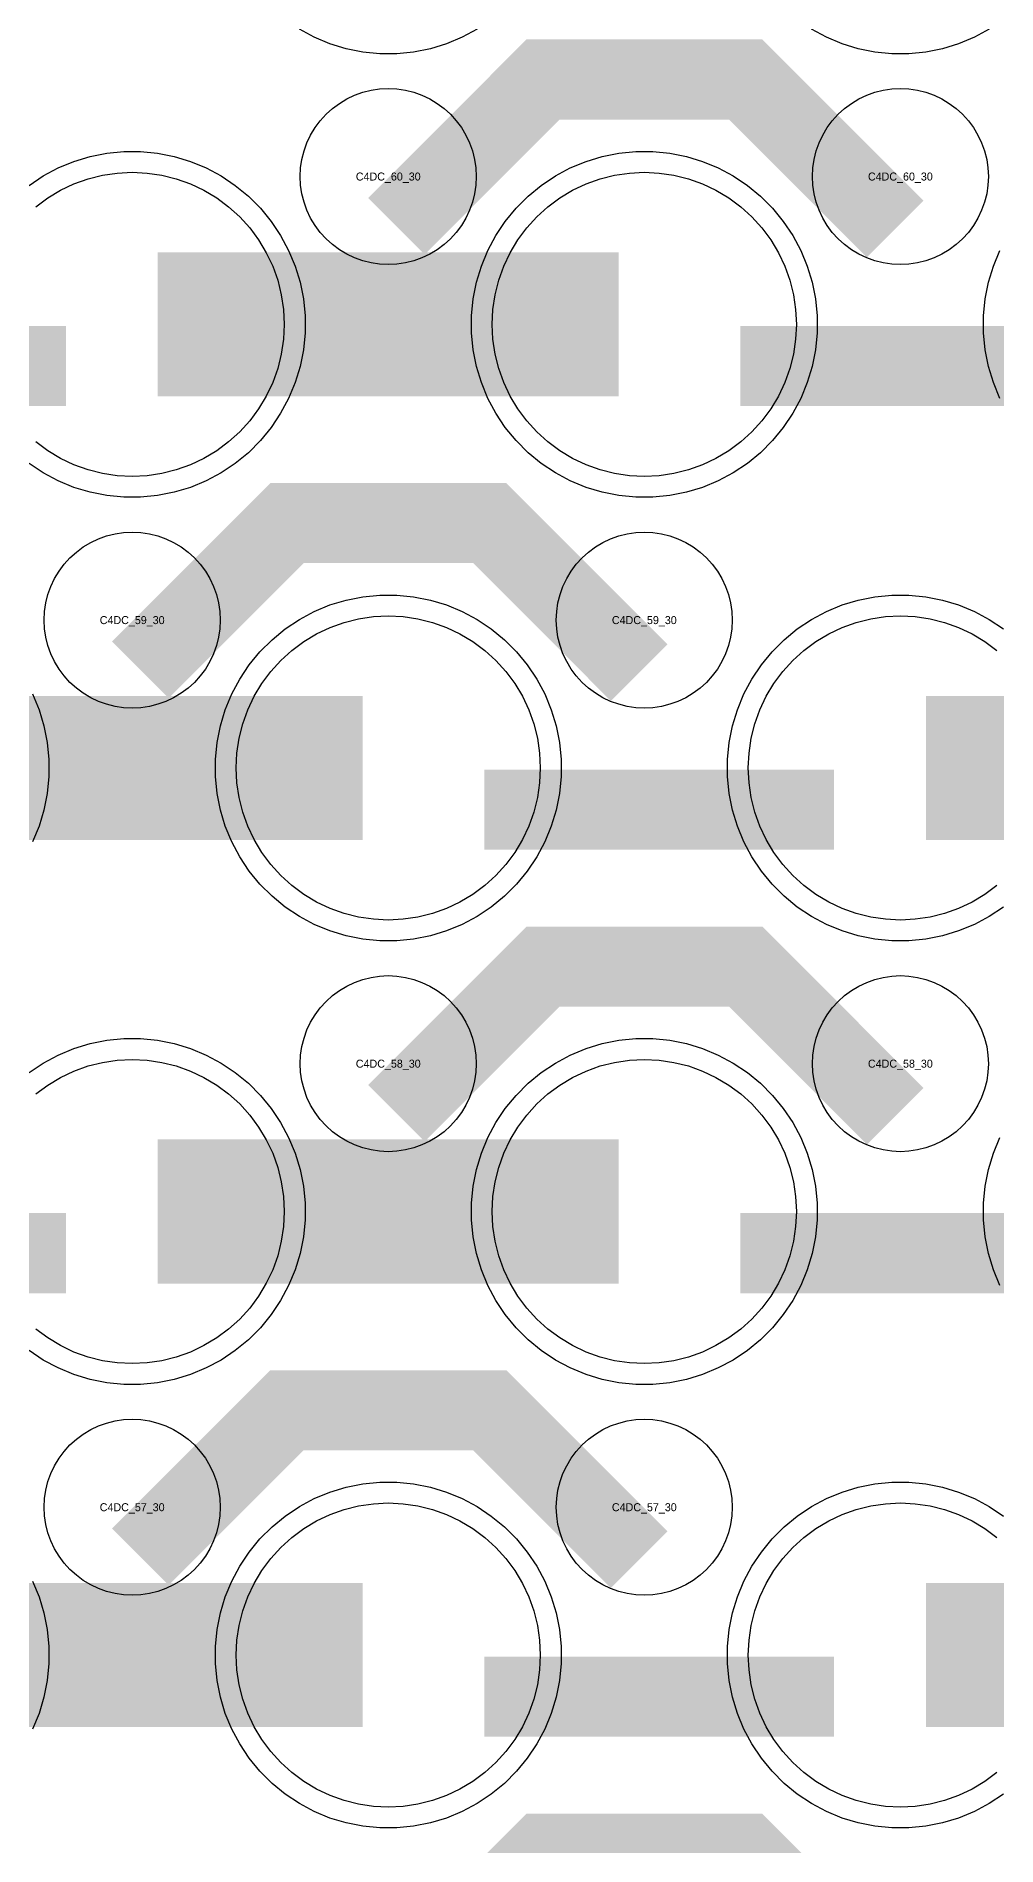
# Model space of a CAD drawing. Extents: x -11880 to 11880, y -14992 to 14992.
# Drawn here: x -2430 to -2130, y -7001 to -6436 of the extents above; entities that cross this region are included whole.
import ezdxf
from ezdxf.enums import TextEntityAlignment as Align

# ---------------------------------------------------------------- set-up
doc = ezdxf.new("R2010")
doc.units = 0
doc.header["$MEASUREMENT"] = 0
for name, color, linetype in [('GDS_775_DT_237', 138, 'CONTINUOUS'), ('RDL1_FS', 34, 'CONTINUOUS'), ('RDL_BS', 160, 'CONTINUOUS')]:
    doc.layers.add(name, color=color, linetype=linetype)

msp = doc.modelspace()

# ---------------------------------------------------------------- linework, layer by layer
at = {"layer": 'RDL1_FS', "color": 240, "true_color": 0xed1f24}
for points in [[(-2430.14, -6488.996), (-2426.395, -6486.218), (-2422.395, -6483.82), (-2418.181, -6481.828), (-2413.791, -6480.256), (-2409.268, -6479.124), (-2404.657, -6478.44), (-2400, -6478.211), (-2395.343, -6478.44), (-2390.732, -6479.124), (-2386.209, -6480.256), (-2381.819, -6481.828), (-2377.605, -6483.82), (-2373.605, -6486.218), (-2369.86, -6488.996), (-2366.406, -6492.126), (-2363.276, -6495.58), (-2360.498, -6499.325), (-2358.1, -6503.325), (-2356.108, -6507.539), (-2354.536, -6511.929), (-2353.404, -6516.452), (-2352.72, -6521.063), (-2352.491, -6525.72), (-2352.72, -6530.377), (-2353.404, -6534.988), (-2354.536, -6539.511), (-2356.108, -6543.901), (-2358.1, -6548.115), (-2360.498, -6552.115), (-2363.276, -6555.86), (-2366.406, -6559.314), (-2369.86, -6562.444), (-2373.605, -6565.222), (-2377.605, -6567.62), (-2381.819, -6569.612), (-2386.209, -6571.184), (-2390.732, -6572.316), (-2395.343, -6573), (-2400, -6573.229), (-2404.657, -6573), (-2409.268, -6572.316), (-2413.791, -6571.184), (-2418.181, -6569.612), (-2422.395, -6567.62), (-2426.395, -6565.222), (-2430.14, -6562.444)], [(-2129.86, -6701.009), (-2133.605, -6703.787), (-2137.605, -6706.185), (-2141.819, -6708.177), (-2146.209, -6709.749), (-2150.732, -6710.881), (-2155.343, -6711.565), (-2160, -6711.794), (-2164.657, -6711.565), (-2169.268, -6710.881), (-2173.791, -6709.749), (-2178.181, -6708.177), (-2182.395, -6706.185), (-2186.395, -6703.787), (-2190.14, -6701.009), (-2193.594, -6697.879), (-2196.724, -6694.425), (-2199.502, -6690.68), (-2201.9, -6686.68), (-2203.892, -6682.466), (-2205.464, -6678.076), (-2206.596, -6673.553), (-2207.28, -6668.942), (-2207.509, -6664.285), (-2207.28, -6659.628), (-2206.596, -6655.017), (-2205.464, -6650.494), (-2203.892, -6646.104), (-2201.9, -6641.89), (-2199.502, -6637.89), (-2196.724, -6634.145), (-2193.594, -6630.691), (-2190.14, -6627.561), (-2186.395, -6624.783), (-2182.395, -6622.385), (-2178.181, -6620.393), (-2173.791, -6618.821), (-2169.268, -6617.689), (-2164.657, -6617.005), (-2160, -6616.776), (-2155.343, -6617.005), (-2150.732, -6617.689), (-2146.209, -6618.821), (-2141.819, -6620.393), (-2137.605, -6622.385), (-2133.605, -6624.783), (-2129.86, -6627.561)]]:
    msp.add_lwpolyline(points, dxfattribs=at)
for points in [[(-2240, -6573.229), (-2244.657, -6573), (-2249.268, -6572.316), (-2253.791, -6571.184), (-2258.181, -6569.612), (-2262.395, -6567.62), (-2266.395, -6565.222), (-2270.14, -6562.444), (-2273.594, -6559.314), (-2276.724, -6555.86), (-2279.502, -6552.115), (-2281.9, -6548.115), (-2283.892, -6543.901), (-2285.464, -6539.511), (-2286.596, -6534.988), (-2287.28, -6530.377), (-2287.509, -6525.72), (-2287.28, -6521.063), (-2286.596, -6516.452), (-2285.464, -6511.929), (-2283.892, -6507.539), (-2281.9, -6503.325), (-2279.502, -6499.325), (-2276.724, -6495.58), (-2273.594, -6492.126), (-2270.14, -6488.996), (-2266.395, -6486.218), (-2262.395, -6483.82), (-2258.181, -6481.828), (-2253.791, -6480.256), (-2249.268, -6479.124), (-2244.657, -6478.44), (-2240, -6478.211), (-2235.343, -6478.44), (-2230.732, -6479.124), (-2226.209, -6480.256), (-2221.819, -6481.828), (-2217.605, -6483.82), (-2213.605, -6486.218), (-2209.86, -6488.996), (-2206.406, -6492.126), (-2203.276, -6495.58), (-2200.498, -6499.325), (-2198.1, -6503.325), (-2196.108, -6507.539), (-2194.536, -6511.929), (-2193.404, -6516.452), (-2192.72, -6521.063), (-2192.491, -6525.72), (-2192.72, -6530.377), (-2193.404, -6534.988), (-2194.536, -6539.511), (-2196.108, -6543.901), (-2198.1, -6548.115), (-2200.498, -6552.115), (-2203.276, -6555.86), (-2206.406, -6559.314), (-2209.86, -6562.444), (-2213.605, -6565.222), (-2217.605, -6567.62), (-2221.819, -6569.612), (-2226.209, -6571.184), (-2230.732, -6572.316), (-2235.343, -6573)], [(-2320, -6711.794), (-2324.657, -6711.565), (-2329.268, -6710.881), (-2333.791, -6709.749), (-2338.181, -6708.177), (-2342.395, -6706.185), (-2346.395, -6703.787), (-2350.14, -6701.009), (-2353.594, -6697.879), (-2356.724, -6694.425), (-2359.502, -6690.68), (-2361.9, -6686.68), (-2363.892, -6682.466), (-2365.464, -6678.076), (-2366.596, -6673.553), (-2367.28, -6668.942), (-2367.509, -6664.285), (-2367.28, -6659.628), (-2366.596, -6655.017), (-2365.464, -6650.494), (-2363.892, -6646.104), (-2361.9, -6641.89), (-2359.502, -6637.89), (-2356.724, -6634.145), (-2353.594, -6630.691), (-2350.14, -6627.561), (-2346.395, -6624.783), (-2342.395, -6622.385), (-2338.181, -6620.393), (-2333.791, -6618.821), (-2329.268, -6617.689), (-2324.657, -6617.005), (-2320, -6616.776), (-2315.343, -6617.005), (-2310.732, -6617.689), (-2306.209, -6618.821), (-2301.819, -6620.393), (-2297.605, -6622.385), (-2293.605, -6624.783), (-2289.86, -6627.561), (-2286.406, -6630.691), (-2283.276, -6634.145), (-2280.498, -6637.89), (-2278.1, -6641.89), (-2276.108, -6646.104), (-2274.536, -6650.494), (-2273.404, -6655.017), (-2272.72, -6659.628), (-2272.491, -6664.285), (-2272.72, -6668.942), (-2273.404, -6673.553), (-2274.536, -6678.076), (-2276.108, -6682.466), (-2278.1, -6686.68), (-2280.498, -6690.68), (-2283.276, -6694.425), (-2286.406, -6697.879), (-2289.86, -6701.009), (-2293.605, -6703.787), (-2297.605, -6706.185), (-2301.819, -6708.177), (-2306.209, -6709.749), (-2310.732, -6710.881), (-2315.343, -6711.565)]]:
    msp.add_lwpolyline(points, close=True, dxfattribs=at)
for points in [[(-2391.998, -6525.72, 45, 45, 0), (-2319.998, -6525.72, 45, 45, 0)], [(-2319.998, -6525.72, 45, 45, 0), (-2247.998, -6525.72, 45, 45, 0)], [(-2471.998, -6664.285, 45, 45, 0), (-2399.998, -6664.285, 45, 45, 0)], [(-2399.998, -6664.285, 45, 45, 0), (-2327.998, -6664.285, 45, 45, 0)], [(-2151.998, -6664.285, 45, 45, 0), (-2079.998, -6664.285, 45, 45, 0)]]:
    msp.add_lwpolyline(points, format="xyseb", dxfattribs=at)
at = {"layer": 'RDL1_FS'}
for points in [[(-2430.14, -6766.126), (-2426.395, -6763.348), (-2422.395, -6760.95), (-2418.181, -6758.958), (-2413.791, -6757.386), (-2409.268, -6756.254), (-2404.657, -6755.57), (-2400, -6755.341), (-2395.343, -6755.57), (-2390.732, -6756.254), (-2386.209, -6757.386), (-2381.819, -6758.958), (-2377.605, -6760.95), (-2373.605, -6763.348), (-2369.86, -6766.126), (-2366.406, -6769.256), (-2363.276, -6772.71), (-2360.498, -6776.455), (-2358.1, -6780.455), (-2356.108, -6784.669), (-2354.536, -6789.059), (-2353.404, -6793.582), (-2352.72, -6798.193), (-2352.491, -6802.85), (-2352.72, -6807.507), (-2353.404, -6812.118), (-2354.536, -6816.641), (-2356.108, -6821.031), (-2358.1, -6825.245), (-2360.498, -6829.245), (-2363.276, -6832.99), (-2366.406, -6836.444), (-2369.86, -6839.574), (-2373.605, -6842.352), (-2377.605, -6844.75), (-2381.819, -6846.742), (-2386.209, -6848.314), (-2390.732, -6849.446), (-2395.343, -6850.13), (-2400, -6850.359), (-2404.657, -6850.13), (-2409.268, -6849.446), (-2413.791, -6848.314), (-2418.181, -6846.742), (-2422.395, -6844.75), (-2426.395, -6842.352), (-2430.14, -6839.574)], [(-2129.86, -6978.134), (-2133.605, -6980.912), (-2137.605, -6983.31), (-2141.819, -6985.302), (-2146.209, -6986.874), (-2150.732, -6988.006), (-2155.343, -6988.69), (-2160, -6988.919), (-2164.657, -6988.69), (-2169.268, -6988.006), (-2173.791, -6986.874), (-2178.181, -6985.302), (-2182.395, -6983.31), (-2186.395, -6980.912), (-2190.14, -6978.134), (-2193.594, -6975.004), (-2196.724, -6971.55), (-2199.502, -6967.805), (-2201.9, -6963.805), (-2203.892, -6959.591), (-2205.464, -6955.201), (-2206.596, -6950.678), (-2207.28, -6946.067), (-2207.509, -6941.41), (-2207.28, -6936.753), (-2206.596, -6932.142), (-2205.464, -6927.619), (-2203.892, -6923.229), (-2201.9, -6919.015), (-2199.502, -6915.015), (-2196.724, -6911.27), (-2193.594, -6907.816), (-2190.14, -6904.686), (-2186.395, -6901.908), (-2182.395, -6899.51), (-2178.181, -6897.518), (-2173.791, -6895.946), (-2169.268, -6894.814), (-2164.657, -6894.13), (-2160, -6893.901), (-2155.343, -6894.13), (-2150.732, -6894.814), (-2146.209, -6895.946), (-2141.819, -6897.518), (-2137.605, -6899.51), (-2133.605, -6901.908), (-2129.86, -6904.686)]]:
    msp.add_lwpolyline(points, dxfattribs=at)
for points in [[(-2240, -6850.359), (-2244.657, -6850.13), (-2249.268, -6849.446), (-2253.791, -6848.314), (-2258.181, -6846.742), (-2262.395, -6844.75), (-2266.395, -6842.352), (-2270.14, -6839.574), (-2273.594, -6836.444), (-2276.724, -6832.99), (-2279.502, -6829.245), (-2281.9, -6825.245), (-2283.892, -6821.031), (-2285.464, -6816.641), (-2286.596, -6812.118), (-2287.28, -6807.507), (-2287.509, -6802.85), (-2287.28, -6798.193), (-2286.596, -6793.582), (-2285.464, -6789.059), (-2283.892, -6784.669), (-2281.9, -6780.455), (-2279.502, -6776.455), (-2276.724, -6772.71), (-2273.594, -6769.256), (-2270.14, -6766.126), (-2266.395, -6763.348), (-2262.395, -6760.95), (-2258.181, -6758.958), (-2253.791, -6757.386), (-2249.268, -6756.254), (-2244.657, -6755.57), (-2240, -6755.341), (-2235.343, -6755.57), (-2230.732, -6756.254), (-2226.209, -6757.386), (-2221.819, -6758.958), (-2217.605, -6760.95), (-2213.605, -6763.348), (-2209.86, -6766.126), (-2206.406, -6769.256), (-2203.276, -6772.71), (-2200.498, -6776.455), (-2198.1, -6780.455), (-2196.108, -6784.669), (-2194.536, -6789.059), (-2193.404, -6793.582), (-2192.72, -6798.193), (-2192.491, -6802.85), (-2192.72, -6807.507), (-2193.404, -6812.118), (-2194.536, -6816.641), (-2196.108, -6821.031), (-2198.1, -6825.245), (-2200.498, -6829.245), (-2203.276, -6832.99), (-2206.406, -6836.444), (-2209.86, -6839.574), (-2213.605, -6842.352), (-2217.605, -6844.75), (-2221.819, -6846.742), (-2226.209, -6848.314), (-2230.732, -6849.446), (-2235.343, -6850.13)], [(-2320, -6988.919), (-2324.657, -6988.69), (-2329.268, -6988.006), (-2333.791, -6986.874), (-2338.181, -6985.302), (-2342.395, -6983.31), (-2346.395, -6980.912), (-2350.14, -6978.134), (-2353.594, -6975.004), (-2356.724, -6971.55), (-2359.502, -6967.805), (-2361.9, -6963.805), (-2363.892, -6959.591), (-2365.464, -6955.201), (-2366.596, -6950.678), (-2367.28, -6946.067), (-2367.509, -6941.41), (-2367.28, -6936.753), (-2366.596, -6932.142), (-2365.464, -6927.619), (-2363.892, -6923.229), (-2361.9, -6919.015), (-2359.502, -6915.015), (-2356.724, -6911.27), (-2353.594, -6907.816), (-2350.14, -6904.686), (-2346.395, -6901.908), (-2342.395, -6899.51), (-2338.181, -6897.518), (-2333.791, -6895.946), (-2329.268, -6894.814), (-2324.657, -6894.13), (-2320, -6893.901), (-2315.343, -6894.13), (-2310.732, -6894.814), (-2306.209, -6895.946), (-2301.819, -6897.518), (-2297.605, -6899.51), (-2293.605, -6901.908), (-2289.86, -6904.686), (-2286.406, -6907.816), (-2283.276, -6911.27), (-2280.498, -6915.015), (-2278.1, -6919.015), (-2276.108, -6923.229), (-2274.536, -6927.619), (-2273.404, -6932.142), (-2272.72, -6936.753), (-2272.491, -6941.41), (-2272.72, -6946.067), (-2273.404, -6950.678), (-2274.536, -6955.201), (-2276.108, -6959.591), (-2278.1, -6963.805), (-2280.498, -6967.805), (-2283.276, -6971.55), (-2286.406, -6975.004), (-2289.86, -6978.134), (-2293.605, -6980.912), (-2297.605, -6983.31), (-2301.819, -6985.302), (-2306.209, -6986.874), (-2310.732, -6988.006), (-2315.343, -6988.69)]]:
    msp.add_lwpolyline(points, close=True, dxfattribs=at)
for points in [[(-2391.998, -6802.85, 45, 45, 0), (-2319.998, -6802.85, 45, 45, 0)], [(-2319.998, -6802.85, 45, 45, 0), (-2247.998, -6802.85, 45, 45, 0)], [(-2471.998, -6941.41, 45, 45, 0), (-2399.998, -6941.41, 45, 45, 0)], [(-2399.998, -6941.41, 45, 45, 0), (-2327.998, -6941.41, 45, 45, 0)], [(-2151.998, -6941.41, 45, 45, 0), (-2079.998, -6941.41, 45, 45, 0)]]:
    msp.add_lwpolyline(points, format="xyseb", dxfattribs=at)
at = {"layer": 'RDL_BS'}
for points in [[(-2292.223, -6433.538), (-2296.885, -6436.03), (-2301.795, -6438.061), (-2306.835, -6439.592), (-2312.062, -6440.638), (-2317.356, -6441.155), (-2322.644, -6441.155), (-2327.938, -6440.638), (-2333.165, -6439.592), (-2338.205, -6438.061), (-2343.115, -6436.03), (-2347.777, -6433.538)], [(-2132.223, -6433.538), (-2136.885, -6436.03), (-2141.795, -6438.061), (-2146.835, -6439.592), (-2152.062, -6440.638), (-2157.356, -6441.155), (-2162.644, -6441.155), (-2167.938, -6440.638), (-2173.165, -6439.592), (-2178.205, -6438.061), (-2183.115, -6436.03), (-2187.777, -6433.538)], [(-2432.191, -6759.414), (-2427.777, -6756.467), (-2423.115, -6753.975), (-2418.205, -6751.944), (-2413.165, -6750.413), (-2407.938, -6749.367), (-2402.644, -6748.85), (-2397.356, -6748.85), (-2392.062, -6749.367), (-2386.835, -6750.413), (-2381.795, -6751.944), (-2376.885, -6753.975), (-2372.223, -6756.467), (-2367.809, -6759.414), (-2363.708, -6762.776), (-2359.926, -6766.558), (-2356.564, -6770.659), (-2353.617, -6775.073), (-2351.125, -6779.735), (-2349.094, -6784.645), (-2347.563, -6789.685), (-2346.517, -6794.912), (-2346, -6800.206), (-2346, -6805.494), (-2346.517, -6810.788), (-2347.563, -6816.015), (-2349.094, -6821.055), (-2351.125, -6825.965), (-2353.617, -6830.627), (-2356.564, -6835.041), (-2359.926, -6839.142), (-2363.708, -6842.924), (-2367.809, -6846.286), (-2372.223, -6849.233), (-2376.885, -6851.725), (-2381.795, -6853.756), (-2386.835, -6855.287), (-2392.062, -6856.333), (-2397.356, -6856.85), (-2402.644, -6856.85), (-2407.938, -6856.333), (-2413.165, -6855.287), (-2418.205, -6853.756), (-2423.115, -6851.725), (-2427.777, -6849.233), (-2432.191, -6846.286)], [(-2128.875, -6825.965), (-2130.906, -6821.055), (-2132.437, -6816.015), (-2133.483, -6810.788), (-2134, -6805.494), (-2134, -6800.206), (-2133.483, -6794.912), (-2132.437, -6789.685), (-2130.906, -6784.645), (-2128.875, -6779.735)], [(-2127.809, -6984.846), (-2132.223, -6987.793), (-2136.885, -6990.285), (-2141.795, -6992.316), (-2146.835, -6993.847), (-2152.062, -6994.893), (-2157.356, -6995.41), (-2162.644, -6995.41), (-2167.938, -6994.893), (-2173.165, -6993.847), (-2178.205, -6992.316), (-2183.115, -6990.285), (-2187.777, -6987.793), (-2192.191, -6984.846), (-2196.292, -6981.484), (-2200.074, -6977.702), (-2203.436, -6973.601), (-2206.383, -6969.187), (-2208.875, -6964.525), (-2210.906, -6959.615), (-2212.437, -6954.575), (-2213.483, -6949.348), (-2214, -6944.054), (-2214, -6938.766), (-2213.483, -6933.472), (-2212.437, -6928.245), (-2210.906, -6923.205), (-2208.875, -6918.295), (-2206.383, -6913.633), (-2203.436, -6909.219), (-2200.074, -6905.118), (-2196.292, -6901.336), (-2192.191, -6897.974), (-2187.777, -6895.027), (-2183.115, -6892.535), (-2178.205, -6890.504), (-2173.165, -6888.973), (-2167.938, -6887.927), (-2162.644, -6887.41), (-2157.356, -6887.41), (-2152.062, -6887.927), (-2146.835, -6888.973), (-2141.795, -6890.504), (-2136.885, -6892.535), (-2132.223, -6895.027), (-2127.809, -6897.974)], [(-2431.125, -6918.295), (-2429.094, -6923.205), (-2427.563, -6928.245), (-2426.517, -6933.472), (-2426, -6938.766), (-2426, -6944.054), (-2426.517, -6949.348), (-2427.563, -6954.575), (-2429.094, -6959.615), (-2431.125, -6964.525)]]:
    msp.add_lwpolyline(points, dxfattribs=at)
for points in [[(-2317.438, -6495.034, 25, 25, 0), (-2271.623, -6449.219, 25, 25, 0), (-2238.07, -6449.219, 25, 25, 0)], [(-2161.599, -6495.933, 25, 25, 0), (-2208.313, -6449.219, 25, 25, 0), (-2238.071, -6449.219, 25, 25, 0)], [(-2397.438, -6633.599, 25, 25, 0), (-2351.623, -6587.784, 25, 25, 0), (-2318.07, -6587.784, 25, 25, 0)], [(-2241.599, -6634.498, 25, 25, 0), (-2288.313, -6587.784, 25, 25, 0), (-2318.071, -6587.784, 25, 25, 0)], [(-2317.438, -6772.164, 25, 25, 0), (-2271.623, -6726.349, 25, 25, 0), (-2238.07, -6726.349, 25, 25, 0)], [(-2161.599, -6773.063, 25, 25, 0), (-2208.313, -6726.349, 25, 25, 0), (-2238.071, -6726.349, 25, 25, 0)], [(-2529.984, -6815.863, 25, 25, 0), (-2420.719, -6815.863, 25, 25, 0)], [(-2209.984, -6815.863, 25, 25, 0), (-2100.719, -6815.863, 25, 25, 0)], [(-2397.438, -6910.724, 25, 25, 0), (-2351.623, -6864.909, 25, 25, 0), (-2318.07, -6864.909, 25, 25, 0)], [(-2241.599, -6911.623, 25, 25, 0), (-2288.313, -6864.909, 25, 25, 0), (-2318.071, -6864.909, 25, 25, 0)], [(-2289.984, -6954.423, 25, 25, 0), (-2180.719, -6954.423, 25, 25, 0)], [(-2317.438, -7049.289, 25, 25, 0), (-2271.623, -7003.474, 25, 25, 0), (-2238.07, -7003.474, 25, 25, 0)], [(-2161.599, -7050.188, 25, 25, 0), (-2208.313, -7003.474, 25, 25, 0), (-2238.071, -7003.474, 25, 25, 0)]]:
    msp.add_lwpolyline(points, format="xyseb", dxfattribs=at)
for points in [[(-2320, -6507.026), (-2322.693, -6506.894), (-2325.365, -6506.498), (-2327.984, -6505.841), (-2330.519, -6504.934), (-2332.956, -6503.782), (-2335.28, -6502.389), (-2337.443, -6500.786), (-2339.442, -6498.974), (-2341.254, -6496.975), (-2342.857, -6494.812), (-2344.25, -6492.488), (-2345.402, -6490.051), (-2346.309, -6487.516), (-2346.966, -6484.897), (-2347.362, -6482.225), (-2347.494, -6479.532), (-2347.362, -6476.839), (-2346.966, -6474.167), (-2346.309, -6471.548), (-2345.402, -6469.013), (-2344.25, -6466.576), (-2342.857, -6464.252), (-2341.254, -6462.089), (-2339.442, -6460.09), (-2337.443, -6458.278), (-2335.28, -6456.675), (-2332.956, -6455.282), (-2330.519, -6454.13), (-2327.984, -6453.223), (-2325.365, -6452.566), (-2322.693, -6452.17), (-2320, -6452.038), (-2317.307, -6452.17), (-2314.635, -6452.566), (-2312.016, -6453.223), (-2309.481, -6454.13), (-2307.044, -6455.282), (-2304.72, -6456.675), (-2302.557, -6458.278), (-2300.558, -6460.09), (-2298.746, -6462.089), (-2297.143, -6464.252), (-2295.75, -6466.576), (-2294.598, -6469.013), (-2293.691, -6471.548), (-2293.034, -6474.167), (-2292.638, -6476.839), (-2292.506, -6479.532), (-2292.638, -6482.225), (-2293.034, -6484.897), (-2293.691, -6487.516), (-2294.598, -6490.051), (-2295.75, -6492.488), (-2297.143, -6494.812), (-2298.746, -6496.975), (-2300.558, -6498.974), (-2302.557, -6500.786), (-2304.72, -6502.389), (-2307.044, -6503.782), (-2309.481, -6504.934), (-2312.016, -6505.841), (-2314.635, -6506.498), (-2317.307, -6506.894)], [(-2160, -6507.026), (-2162.693, -6506.894), (-2165.365, -6506.498), (-2167.984, -6505.841), (-2170.519, -6504.934), (-2172.956, -6503.782), (-2175.28, -6502.389), (-2177.443, -6500.786), (-2179.442, -6498.974), (-2181.254, -6496.975), (-2182.857, -6494.812), (-2184.25, -6492.488), (-2185.402, -6490.051), (-2186.309, -6487.516), (-2186.966, -6484.897), (-2187.362, -6482.225), (-2187.494, -6479.532), (-2187.362, -6476.839), (-2186.966, -6474.167), (-2186.309, -6471.548), (-2185.402, -6469.013), (-2184.25, -6466.576), (-2182.857, -6464.252), (-2181.254, -6462.089), (-2179.442, -6460.09), (-2177.443, -6458.278), (-2175.28, -6456.675), (-2172.956, -6455.282), (-2170.519, -6454.13), (-2167.984, -6453.223), (-2165.365, -6452.566), (-2162.693, -6452.17), (-2160, -6452.038), (-2157.307, -6452.17), (-2154.635, -6452.566), (-2152.016, -6453.223), (-2149.481, -6454.13), (-2147.044, -6455.282), (-2144.72, -6456.675), (-2142.557, -6458.278), (-2140.558, -6460.09), (-2138.746, -6462.089), (-2137.143, -6464.252), (-2135.75, -6466.576), (-2134.598, -6469.013), (-2133.691, -6471.548), (-2133.034, -6474.167), (-2132.638, -6476.839), (-2132.506, -6479.532), (-2132.638, -6482.225), (-2133.034, -6484.897), (-2133.691, -6487.516), (-2134.598, -6490.051), (-2135.75, -6492.488), (-2137.143, -6494.812), (-2138.746, -6496.975), (-2140.558, -6498.974), (-2142.557, -6500.786), (-2144.72, -6502.389), (-2147.044, -6503.782), (-2149.481, -6504.934), (-2152.016, -6505.841), (-2154.635, -6506.498), (-2157.307, -6506.894)], [(-2400, -6645.591), (-2402.693, -6645.459), (-2405.365, -6645.063), (-2407.984, -6644.406), (-2410.519, -6643.499), (-2412.956, -6642.347), (-2415.28, -6640.954), (-2417.443, -6639.351), (-2419.442, -6637.539), (-2421.254, -6635.54), (-2422.857, -6633.377), (-2424.25, -6631.053), (-2425.402, -6628.616), (-2426.309, -6626.081), (-2426.966, -6623.462), (-2427.362, -6620.79), (-2427.494, -6618.097), (-2427.362, -6615.404), (-2426.966, -6612.732), (-2426.309, -6610.113), (-2425.402, -6607.578), (-2424.25, -6605.141), (-2422.857, -6602.817), (-2421.254, -6600.654), (-2419.442, -6598.655), (-2417.443, -6596.843), (-2415.28, -6595.24), (-2412.956, -6593.847), (-2410.519, -6592.695), (-2407.984, -6591.788), (-2405.365, -6591.131), (-2402.693, -6590.735), (-2400, -6590.603), (-2397.307, -6590.735), (-2394.635, -6591.131), (-2392.016, -6591.788), (-2389.481, -6592.695), (-2387.044, -6593.847), (-2384.72, -6595.24), (-2382.557, -6596.843), (-2380.558, -6598.655), (-2378.746, -6600.654), (-2377.143, -6602.817), (-2375.75, -6605.141), (-2374.598, -6607.578), (-2373.691, -6610.113), (-2373.034, -6612.732), (-2372.638, -6615.404), (-2372.506, -6618.097), (-2372.638, -6620.79), (-2373.034, -6623.462), (-2373.691, -6626.081), (-2374.598, -6628.616), (-2375.75, -6631.053), (-2377.143, -6633.377), (-2378.746, -6635.54), (-2380.558, -6637.539), (-2382.557, -6639.351), (-2384.72, -6640.954), (-2387.044, -6642.347), (-2389.481, -6643.499), (-2392.016, -6644.406), (-2394.635, -6645.063), (-2397.307, -6645.459)], [(-2240, -6645.591), (-2242.693, -6645.459), (-2245.365, -6645.063), (-2247.984, -6644.406), (-2250.519, -6643.499), (-2252.956, -6642.347), (-2255.28, -6640.954), (-2257.443, -6639.351), (-2259.442, -6637.539), (-2261.254, -6635.54), (-2262.857, -6633.377), (-2264.25, -6631.053), (-2265.402, -6628.616), (-2266.309, -6626.081), (-2266.966, -6623.462), (-2267.362, -6620.79), (-2267.494, -6618.097), (-2267.362, -6615.404), (-2266.966, -6612.732), (-2266.309, -6610.113), (-2265.402, -6607.578), (-2264.25, -6605.141), (-2262.857, -6602.817), (-2261.254, -6600.654), (-2259.442, -6598.655), (-2257.443, -6596.843), (-2255.28, -6595.24), (-2252.956, -6593.847), (-2250.519, -6592.695), (-2247.984, -6591.788), (-2245.365, -6591.131), (-2242.693, -6590.735), (-2240, -6590.603), (-2237.307, -6590.735), (-2234.635, -6591.131), (-2232.016, -6591.788), (-2229.481, -6592.695), (-2227.044, -6593.847), (-2224.72, -6595.24), (-2222.557, -6596.843), (-2220.558, -6598.655), (-2218.746, -6600.654), (-2217.143, -6602.817), (-2215.75, -6605.141), (-2214.598, -6607.578), (-2213.691, -6610.113), (-2213.034, -6612.732), (-2212.638, -6615.404), (-2212.506, -6618.097), (-2212.638, -6620.79), (-2213.034, -6623.462), (-2213.691, -6626.081), (-2214.598, -6628.616), (-2215.75, -6631.053), (-2217.143, -6633.377), (-2218.746, -6635.54), (-2220.558, -6637.539), (-2222.557, -6639.351), (-2224.72, -6640.954), (-2227.044, -6642.347), (-2229.481, -6643.499), (-2232.016, -6644.406), (-2234.635, -6645.063), (-2237.307, -6645.459)], [(-2320, -6784.156), (-2322.693, -6784.024), (-2325.365, -6783.628), (-2327.984, -6782.971), (-2330.519, -6782.064), (-2332.956, -6780.912), (-2335.28, -6779.519), (-2337.443, -6777.916), (-2339.442, -6776.104), (-2341.254, -6774.105), (-2342.857, -6771.942), (-2344.25, -6769.618), (-2345.402, -6767.181), (-2346.309, -6764.646), (-2346.966, -6762.027), (-2347.362, -6759.355), (-2347.494, -6756.662), (-2347.362, -6753.969), (-2346.966, -6751.297), (-2346.309, -6748.678), (-2345.402, -6746.143), (-2344.25, -6743.706), (-2342.857, -6741.382), (-2341.254, -6739.219), (-2339.442, -6737.22), (-2337.443, -6735.408), (-2335.28, -6733.805), (-2332.956, -6732.412), (-2330.519, -6731.26), (-2327.984, -6730.353), (-2325.365, -6729.696), (-2322.693, -6729.3), (-2320, -6729.168), (-2317.307, -6729.3), (-2314.635, -6729.696), (-2312.016, -6730.353), (-2309.481, -6731.26), (-2307.044, -6732.412), (-2304.72, -6733.805), (-2302.557, -6735.408), (-2300.558, -6737.22), (-2298.746, -6739.219), (-2297.143, -6741.382), (-2295.75, -6743.706), (-2294.598, -6746.143), (-2293.691, -6748.678), (-2293.034, -6751.297), (-2292.638, -6753.969), (-2292.506, -6756.662), (-2292.638, -6759.355), (-2293.034, -6762.027), (-2293.691, -6764.646), (-2294.598, -6767.181), (-2295.75, -6769.618), (-2297.143, -6771.942), (-2298.746, -6774.105), (-2300.558, -6776.104), (-2302.557, -6777.916), (-2304.72, -6779.519), (-2307.044, -6780.912), (-2309.481, -6782.064), (-2312.016, -6782.971), (-2314.635, -6783.628), (-2317.307, -6784.024)], [(-2160, -6784.156), (-2162.693, -6784.024), (-2165.365, -6783.628), (-2167.984, -6782.971), (-2170.519, -6782.064), (-2172.956, -6780.912), (-2175.28, -6779.519), (-2177.443, -6777.916), (-2179.442, -6776.104), (-2181.254, -6774.105), (-2182.857, -6771.942), (-2184.25, -6769.618), (-2185.402, -6767.181), (-2186.309, -6764.646), (-2186.966, -6762.027), (-2187.362, -6759.355), (-2187.494, -6756.662), (-2187.362, -6753.969), (-2186.966, -6751.297), (-2186.309, -6748.678), (-2185.402, -6746.143), (-2184.25, -6743.706), (-2182.857, -6741.382), (-2181.254, -6739.219), (-2179.442, -6737.22), (-2177.443, -6735.408), (-2175.28, -6733.805), (-2172.956, -6732.412), (-2170.519, -6731.26), (-2167.984, -6730.353), (-2165.365, -6729.696), (-2162.693, -6729.3), (-2160, -6729.168), (-2157.307, -6729.3), (-2154.635, -6729.696), (-2152.016, -6730.353), (-2149.481, -6731.26), (-2147.044, -6732.412), (-2144.72, -6733.805), (-2142.557, -6735.408), (-2140.558, -6737.22), (-2138.746, -6739.219), (-2137.143, -6741.382), (-2135.75, -6743.706), (-2134.598, -6746.143), (-2133.691, -6748.678), (-2133.034, -6751.297), (-2132.638, -6753.969), (-2132.506, -6756.662), (-2132.638, -6759.355), (-2133.034, -6762.027), (-2133.691, -6764.646), (-2134.598, -6767.181), (-2135.75, -6769.618), (-2137.143, -6771.942), (-2138.746, -6774.105), (-2140.558, -6776.104), (-2142.557, -6777.916), (-2144.72, -6779.519), (-2147.044, -6780.912), (-2149.481, -6782.064), (-2152.016, -6782.971), (-2154.635, -6783.628), (-2157.307, -6784.024)], [(-2242.644, -6856.85), (-2247.938, -6856.333), (-2253.165, -6855.287), (-2258.205, -6853.756), (-2263.115, -6851.725), (-2267.777, -6849.233), (-2272.191, -6846.286), (-2276.292, -6842.924), (-2280.074, -6839.142), (-2283.436, -6835.041), (-2286.383, -6830.627), (-2288.875, -6825.965), (-2290.906, -6821.055), (-2292.437, -6816.015), (-2293.483, -6810.788), (-2294, -6805.494), (-2294, -6800.206), (-2293.483, -6794.912), (-2292.437, -6789.685), (-2290.906, -6784.645), (-2288.875, -6779.735), (-2286.383, -6775.073), (-2283.436, -6770.659), (-2280.074, -6766.558), (-2276.292, -6762.776), (-2272.191, -6759.414), (-2267.777, -6756.467), (-2263.115, -6753.975), (-2258.205, -6751.944), (-2253.165, -6750.413), (-2247.938, -6749.367), (-2242.644, -6748.85), (-2237.356, -6748.85), (-2232.062, -6749.367), (-2226.835, -6750.413), (-2221.795, -6751.944), (-2216.885, -6753.975), (-2212.223, -6756.467), (-2207.809, -6759.414), (-2203.708, -6762.776), (-2199.926, -6766.558), (-2196.564, -6770.659), (-2193.617, -6775.073), (-2191.125, -6779.735), (-2189.094, -6784.645), (-2187.563, -6789.685), (-2186.517, -6794.912), (-2186, -6800.206), (-2186, -6805.494), (-2186.517, -6810.788), (-2187.563, -6816.015), (-2189.094, -6821.055), (-2191.125, -6825.965), (-2193.617, -6830.627), (-2196.564, -6835.041), (-2199.926, -6839.142), (-2203.708, -6842.924), (-2207.809, -6846.286), (-2212.223, -6849.233), (-2216.885, -6851.725), (-2221.795, -6853.756), (-2226.835, -6855.287), (-2232.062, -6856.333), (-2237.356, -6856.85)], [(-2400, -6922.716), (-2402.693, -6922.584), (-2405.365, -6922.188), (-2407.984, -6921.531), (-2410.519, -6920.624), (-2412.956, -6919.472), (-2415.28, -6918.079), (-2417.443, -6916.476), (-2419.442, -6914.664), (-2421.254, -6912.665), (-2422.857, -6910.502), (-2424.25, -6908.178), (-2425.402, -6905.741), (-2426.309, -6903.206), (-2426.966, -6900.587), (-2427.362, -6897.915), (-2427.494, -6895.222), (-2427.362, -6892.529), (-2426.966, -6889.857), (-2426.309, -6887.238), (-2425.402, -6884.703), (-2424.25, -6882.266), (-2422.857, -6879.942), (-2421.254, -6877.779), (-2419.442, -6875.78), (-2417.443, -6873.968), (-2415.28, -6872.365), (-2412.956, -6870.972), (-2410.519, -6869.82), (-2407.984, -6868.913), (-2405.365, -6868.256), (-2402.693, -6867.86), (-2400, -6867.728), (-2397.307, -6867.86), (-2394.635, -6868.256), (-2392.016, -6868.913), (-2389.481, -6869.82), (-2387.044, -6870.972), (-2384.72, -6872.365), (-2382.557, -6873.968), (-2380.558, -6875.78), (-2378.746, -6877.779), (-2377.143, -6879.942), (-2375.75, -6882.266), (-2374.598, -6884.703), (-2373.691, -6887.238), (-2373.034, -6889.857), (-2372.638, -6892.529), (-2372.506, -6895.222), (-2372.638, -6897.915), (-2373.034, -6900.587), (-2373.691, -6903.206), (-2374.598, -6905.741), (-2375.75, -6908.178), (-2377.143, -6910.502), (-2378.746, -6912.665), (-2380.558, -6914.664), (-2382.557, -6916.476), (-2384.72, -6918.079), (-2387.044, -6919.472), (-2389.481, -6920.624), (-2392.016, -6921.531), (-2394.635, -6922.188), (-2397.307, -6922.584)], [(-2240, -6922.716), (-2242.693, -6922.584), (-2245.365, -6922.188), (-2247.984, -6921.531), (-2250.519, -6920.624), (-2252.956, -6919.472), (-2255.28, -6918.079), (-2257.443, -6916.476), (-2259.442, -6914.664), (-2261.254, -6912.665), (-2262.857, -6910.502), (-2264.25, -6908.178), (-2265.402, -6905.741), (-2266.309, -6903.206), (-2266.966, -6900.587), (-2267.362, -6897.915), (-2267.494, -6895.222), (-2267.362, -6892.529), (-2266.966, -6889.857), (-2266.309, -6887.238), (-2265.402, -6884.703), (-2264.25, -6882.266), (-2262.857, -6879.942), (-2261.254, -6877.779), (-2259.442, -6875.78), (-2257.443, -6873.968), (-2255.28, -6872.365), (-2252.956, -6870.972), (-2250.519, -6869.82), (-2247.984, -6868.913), (-2245.365, -6868.256), (-2242.693, -6867.86), (-2240, -6867.728), (-2237.307, -6867.86), (-2234.635, -6868.256), (-2232.016, -6868.913), (-2229.481, -6869.82), (-2227.044, -6870.972), (-2224.72, -6872.365), (-2222.557, -6873.968), (-2220.558, -6875.78), (-2218.746, -6877.779), (-2217.143, -6879.942), (-2215.75, -6882.266), (-2214.598, -6884.703), (-2213.691, -6887.238), (-2213.034, -6889.857), (-2212.638, -6892.529), (-2212.506, -6895.222), (-2212.638, -6897.915), (-2213.034, -6900.587), (-2213.691, -6903.206), (-2214.598, -6905.741), (-2215.75, -6908.178), (-2217.143, -6910.502), (-2218.746, -6912.665), (-2220.558, -6914.664), (-2222.557, -6916.476), (-2224.72, -6918.079), (-2227.044, -6919.472), (-2229.481, -6920.624), (-2232.016, -6921.531), (-2234.635, -6922.188), (-2237.307, -6922.584)], [(-2322.644, -6995.41), (-2327.938, -6994.893), (-2333.165, -6993.847), (-2338.205, -6992.316), (-2343.115, -6990.285), (-2347.777, -6987.793), (-2352.191, -6984.846), (-2356.292, -6981.484), (-2360.074, -6977.702), (-2363.436, -6973.601), (-2366.383, -6969.187), (-2368.875, -6964.525), (-2370.906, -6959.615), (-2372.437, -6954.575), (-2373.483, -6949.348), (-2374, -6944.054), (-2374, -6938.766), (-2373.483, -6933.472), (-2372.437, -6928.245), (-2370.906, -6923.205), (-2368.875, -6918.295), (-2366.383, -6913.633), (-2363.436, -6909.219), (-2360.074, -6905.118), (-2356.292, -6901.336), (-2352.191, -6897.974), (-2347.777, -6895.027), (-2343.115, -6892.535), (-2338.205, -6890.504), (-2333.165, -6888.973), (-2327.938, -6887.927), (-2322.644, -6887.41), (-2317.356, -6887.41), (-2312.062, -6887.927), (-2306.835, -6888.973), (-2301.795, -6890.504), (-2296.885, -6892.535), (-2292.223, -6895.027), (-2287.809, -6897.974), (-2283.708, -6901.336), (-2279.926, -6905.118), (-2276.564, -6909.219), (-2273.617, -6913.633), (-2271.125, -6918.295), (-2269.094, -6923.205), (-2267.563, -6928.245), (-2266.517, -6933.472), (-2266, -6938.766), (-2266, -6944.054), (-2266.517, -6949.348), (-2267.563, -6954.575), (-2269.094, -6959.615), (-2271.125, -6964.525), (-2273.617, -6969.187), (-2276.564, -6973.601), (-2279.926, -6977.702), (-2283.708, -6981.484), (-2287.809, -6984.846), (-2292.223, -6987.793), (-2296.885, -6990.285), (-2301.795, -6992.316), (-2306.835, -6993.847), (-2312.062, -6994.893), (-2317.356, -6995.41)]]:
    msp.add_lwpolyline(points, close=True, dxfattribs=at)
at = {"layer": 'RDL_BS', "color": 240, "true_color": 0xed1f24}
for points in [[(-2432.191, -6482.284), (-2427.777, -6479.337), (-2423.115, -6476.845), (-2418.205, -6474.814), (-2413.165, -6473.283), (-2407.938, -6472.237), (-2402.644, -6471.72), (-2397.356, -6471.72), (-2392.062, -6472.237), (-2386.835, -6473.283), (-2381.795, -6474.814), (-2376.885, -6476.845), (-2372.223, -6479.337), (-2367.809, -6482.284), (-2363.708, -6485.646), (-2359.926, -6489.428), (-2356.564, -6493.529), (-2353.617, -6497.943), (-2351.125, -6502.605), (-2349.094, -6507.515), (-2347.563, -6512.555), (-2346.517, -6517.782), (-2346, -6523.076), (-2346, -6528.364), (-2346.517, -6533.658), (-2347.563, -6538.885), (-2349.094, -6543.925), (-2351.125, -6548.835), (-2353.617, -6553.497), (-2356.564, -6557.911), (-2359.926, -6562.012), (-2363.708, -6565.794), (-2367.809, -6569.156), (-2372.223, -6572.103), (-2376.885, -6574.595), (-2381.795, -6576.626), (-2386.835, -6578.157), (-2392.062, -6579.203), (-2397.356, -6579.72), (-2402.644, -6579.72), (-2407.938, -6579.203), (-2413.165, -6578.157), (-2418.205, -6576.626), (-2423.115, -6574.595), (-2427.777, -6572.103), (-2432.191, -6569.156)], [(-2128.875, -6548.835), (-2130.906, -6543.925), (-2132.437, -6538.885), (-2133.483, -6533.658), (-2134, -6528.364), (-2134, -6523.076), (-2133.483, -6517.782), (-2132.437, -6512.555), (-2130.906, -6507.515), (-2128.875, -6502.605)], [(-2127.809, -6707.721), (-2132.223, -6710.668), (-2136.885, -6713.16), (-2141.795, -6715.191), (-2146.835, -6716.722), (-2152.062, -6717.768), (-2157.356, -6718.285), (-2162.644, -6718.285), (-2167.938, -6717.768), (-2173.165, -6716.722), (-2178.205, -6715.191), (-2183.115, -6713.16), (-2187.777, -6710.668), (-2192.191, -6707.721), (-2196.292, -6704.359), (-2200.074, -6700.577), (-2203.436, -6696.476), (-2206.383, -6692.062), (-2208.875, -6687.4), (-2210.906, -6682.49), (-2212.437, -6677.45), (-2213.483, -6672.223), (-2214, -6666.929), (-2214, -6661.641), (-2213.483, -6656.347), (-2212.437, -6651.12), (-2210.906, -6646.08), (-2208.875, -6641.17), (-2206.383, -6636.508), (-2203.436, -6632.094), (-2200.074, -6627.993), (-2196.292, -6624.211), (-2192.191, -6620.849), (-2187.777, -6617.902), (-2183.115, -6615.41), (-2178.205, -6613.379), (-2173.165, -6611.848), (-2167.938, -6610.802), (-2162.644, -6610.285), (-2157.356, -6610.285), (-2152.062, -6610.802), (-2146.835, -6611.848), (-2141.795, -6613.379), (-2136.885, -6615.41), (-2132.223, -6617.902), (-2127.809, -6620.849)], [(-2431.125, -6641.17), (-2429.094, -6646.08), (-2427.563, -6651.12), (-2426.517, -6656.347), (-2426, -6661.641), (-2426, -6666.929), (-2426.517, -6672.223), (-2427.563, -6677.45), (-2429.094, -6682.49), (-2431.125, -6687.4)]]:
    msp.add_lwpolyline(points, dxfattribs=at)
for points in [[(-2242.644, -6579.72), (-2247.938, -6579.203), (-2253.165, -6578.157), (-2258.205, -6576.626), (-2263.115, -6574.595), (-2267.777, -6572.103), (-2272.191, -6569.156), (-2276.292, -6565.794), (-2280.074, -6562.012), (-2283.436, -6557.911), (-2286.383, -6553.497), (-2288.875, -6548.835), (-2290.906, -6543.925), (-2292.437, -6538.885), (-2293.483, -6533.658), (-2294, -6528.364), (-2294, -6523.076), (-2293.483, -6517.782), (-2292.437, -6512.555), (-2290.906, -6507.515), (-2288.875, -6502.605), (-2286.383, -6497.943), (-2283.436, -6493.529), (-2280.074, -6489.428), (-2276.292, -6485.646), (-2272.191, -6482.284), (-2267.777, -6479.337), (-2263.115, -6476.845), (-2258.205, -6474.814), (-2253.165, -6473.283), (-2247.938, -6472.237), (-2242.644, -6471.72), (-2237.356, -6471.72), (-2232.062, -6472.237), (-2226.835, -6473.283), (-2221.795, -6474.814), (-2216.885, -6476.845), (-2212.223, -6479.337), (-2207.809, -6482.284), (-2203.708, -6485.646), (-2199.926, -6489.428), (-2196.564, -6493.529), (-2193.617, -6497.943), (-2191.125, -6502.605), (-2189.094, -6507.515), (-2187.563, -6512.555), (-2186.517, -6517.782), (-2186, -6523.076), (-2186, -6528.364), (-2186.517, -6533.658), (-2187.563, -6538.885), (-2189.094, -6543.925), (-2191.125, -6548.835), (-2193.617, -6553.497), (-2196.564, -6557.911), (-2199.926, -6562.012), (-2203.708, -6565.794), (-2207.809, -6569.156), (-2212.223, -6572.103), (-2216.885, -6574.595), (-2221.795, -6576.626), (-2226.835, -6578.157), (-2232.062, -6579.203), (-2237.356, -6579.72)], [(-2322.644, -6718.285), (-2327.938, -6717.768), (-2333.165, -6716.722), (-2338.205, -6715.191), (-2343.115, -6713.16), (-2347.777, -6710.668), (-2352.191, -6707.721), (-2356.292, -6704.359), (-2360.074, -6700.577), (-2363.436, -6696.476), (-2366.383, -6692.062), (-2368.875, -6687.4), (-2370.906, -6682.49), (-2372.437, -6677.45), (-2373.483, -6672.223), (-2374, -6666.929), (-2374, -6661.641), (-2373.483, -6656.347), (-2372.437, -6651.12), (-2370.906, -6646.08), (-2368.875, -6641.17), (-2366.383, -6636.508), (-2363.436, -6632.094), (-2360.074, -6627.993), (-2356.292, -6624.211), (-2352.191, -6620.849), (-2347.777, -6617.902), (-2343.115, -6615.41), (-2338.205, -6613.379), (-2333.165, -6611.848), (-2327.938, -6610.802), (-2322.644, -6610.285), (-2317.356, -6610.285), (-2312.062, -6610.802), (-2306.835, -6611.848), (-2301.795, -6613.379), (-2296.885, -6615.41), (-2292.223, -6617.902), (-2287.809, -6620.849), (-2283.708, -6624.211), (-2279.926, -6627.993), (-2276.564, -6632.094), (-2273.617, -6636.508), (-2271.125, -6641.17), (-2269.094, -6646.08), (-2267.563, -6651.12), (-2266.517, -6656.347), (-2266, -6661.641), (-2266, -6666.929), (-2266.517, -6672.223), (-2267.563, -6677.45), (-2269.094, -6682.49), (-2271.125, -6687.4), (-2273.617, -6692.062), (-2276.564, -6696.476), (-2279.926, -6700.577), (-2283.708, -6704.359), (-2287.809, -6707.721), (-2292.223, -6710.668), (-2296.885, -6713.16), (-2301.795, -6715.191), (-2306.835, -6716.722), (-2312.062, -6717.768), (-2317.356, -6718.285)]]:
    msp.add_lwpolyline(points, close=True, dxfattribs=at)
for points in [[(-2529.984, -6538.733, 25, 25, 0), (-2420.719, -6538.733, 25, 25, 0)], [(-2209.984, -6538.733, 25, 25, 0), (-2100.719, -6538.733, 25, 25, 0)], [(-2289.984, -6677.298, 25, 25, 0), (-2180.719, -6677.298, 25, 25, 0)]]:
    msp.add_lwpolyline(points, format="xyseb", dxfattribs=at)

# ---------------------------------------------------------------- texts
at = {"layer": 'GDS_775_DT_237'}
for s, p in [('C4DC_60_30', (-2320, -6479.532)), ('C4DC_60_30', (-2320, -6479.532)), ('C4DC_60_30', (-2160, -6479.532)), ('C4DC_60_30', (-2160, -6479.532)), ('C4DC_59_30', (-2400, -6618.097)), ('C4DC_59_30', (-2400, -6618.097)), ('C4DC_59_30', (-2240, -6618.097)), ('C4DC_59_30', (-2240, -6618.097)), ('C4DC_58_30', (-2320, -6756.662)), ('C4DC_58_30', (-2320, -6756.662)), ('C4DC_58_30', (-2160, -6756.662)), ('C4DC_58_30', (-2160, -6756.662)), ('C4DC_57_30', (-2400, -6895.222)), ('C4DC_57_30', (-2400, -6895.222)), ('C4DC_57_30', (-2240, -6895.222)), ('C4DC_57_30', (-2240, -6895.222))]:
    msp.add_text(s, height=2.5, dxfattribs=at).set_placement(p, align=Align.MIDDLE_CENTER)

doc.saveas('drawing.dxf')
